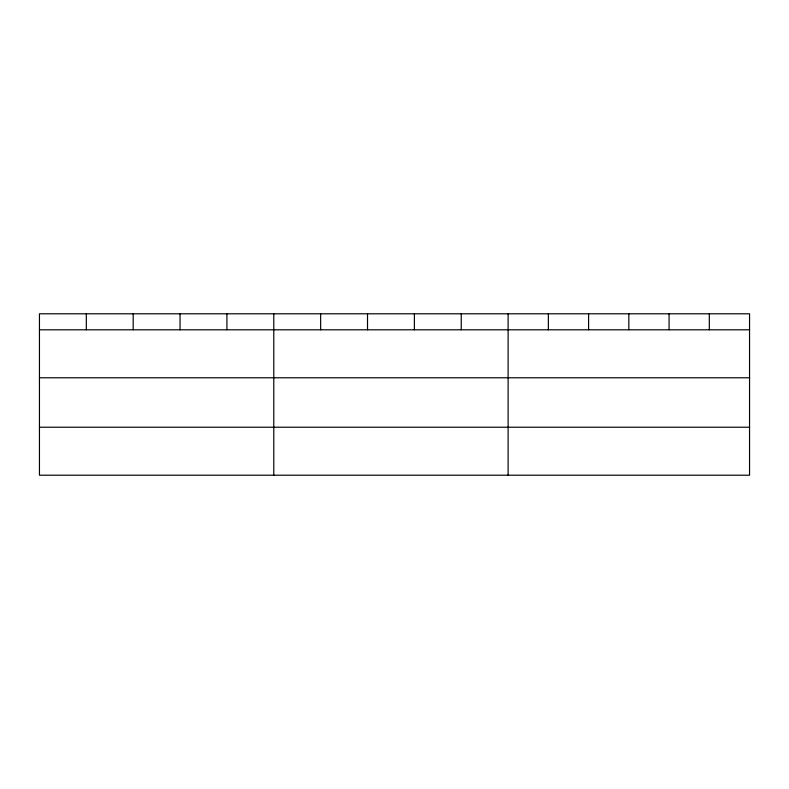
<?xml version="1.0" encoding="UTF-8"?>
<svg xmlns="http://www.w3.org/2000/svg" width="789" height="789" viewBox="0 0 789 789"><rect width="100%" height="100%" fill="white"/><g stroke="black" fill="none" stroke-linecap="round" stroke-linejoin="round"><path stroke-width="1.18" d="M749.55 377.783L749.55 313.795L39.45 313.795L39.45 475.205L749.55 475.205L749.55 377.783L39.45 377.783M39.45 329.802L749.55 329.802M39.45 427.224L749.55 427.224M709.311 313.795L709.311 329.802M669.072 313.795L669.072 329.802M628.833 313.795L628.833 329.802M588.594 313.795L588.594 329.802M548.355 313.795L548.355 329.802M508.116 313.795L508.116 475.205M461.249 313.795L461.249 329.802M414.383 313.795L414.383 329.802M367.516 313.795L367.516 329.802M320.65 313.795L320.65 329.802M273.783 313.795L273.783 475.205M226.916 313.795L226.916 329.802M180.05 313.795L180.05 329.802M133.183 313.795L133.183 329.802M86.317 313.795L86.317 329.802"/></g></svg>
